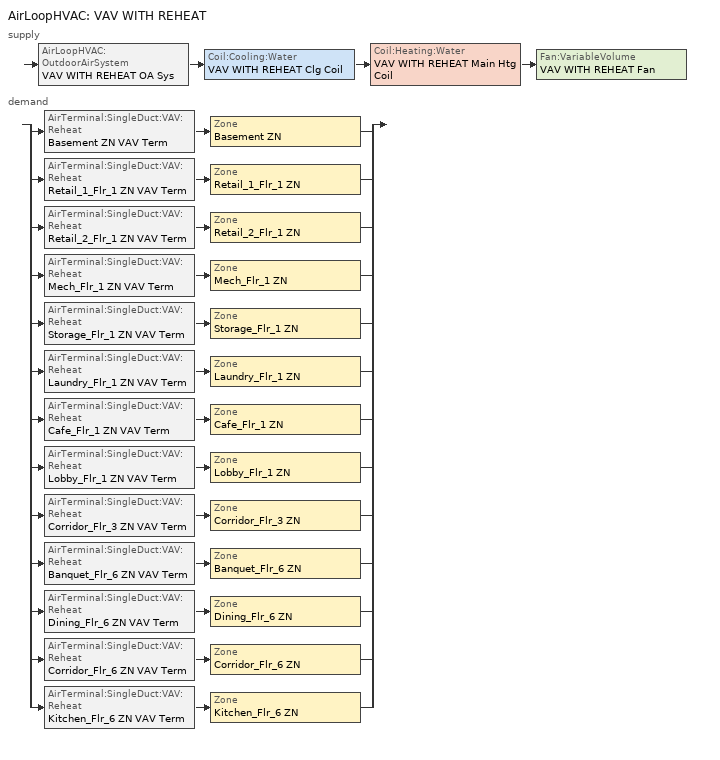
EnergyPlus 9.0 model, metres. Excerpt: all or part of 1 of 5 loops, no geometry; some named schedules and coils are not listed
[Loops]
AirLoopHVAC 'VAV WITH REHEAT'
 supply: AirLoopHVAC:OutdoorAirSystem 'VAV WITH REHEAT OA Sys' > Coil:Cooling:Water 'VAV WITH REHEAT Clg Coil' > Coil:Heating:Water 'VAV WITH REHEAT Main Htg Coil' > Fan:VariableVolume 'VAV WITH REHEAT Fan'
 demand: split
  | AirTerminal:SingleDuct:VAV:Reheat 'Basement ZN VAV Term' > Zone 'Basement ZN'
  | AirTerminal:SingleDuct:VAV:Reheat 'Retail_1_Flr_1 ZN VAV Term' > Zone 'Retail_1_Flr_1 ZN'
  | AirTerminal:SingleDuct:VAV:Reheat 'Retail_2_Flr_1 ZN VAV Term' > Zone 'Retail_2_Flr_1 ZN'
  | AirTerminal:SingleDuct:VAV:Reheat 'Mech_Flr_1 ZN VAV Term' > Zone 'Mech_Flr_1 ZN'
  | AirTerminal:SingleDuct:VAV:Reheat 'Storage_Flr_1 ZN VAV Term' > Zone 'Storage_Flr_1 ZN'
  | AirTerminal:SingleDuct:VAV:Reheat 'Laundry_Flr_1 ZN VAV Term' > Zone 'Laundry_Flr_1 ZN'
  | AirTerminal:SingleDuct:VAV:Reheat 'Cafe_Flr_1 ZN VAV Term' > Zone 'Cafe_Flr_1 ZN'
  | AirTerminal:SingleDuct:VAV:Reheat 'Lobby_Flr_1 ZN VAV Term' > Zone 'Lobby_Flr_1 ZN'
  | AirTerminal:SingleDuct:VAV:Reheat 'Corridor_Flr_3 ZN VAV Term' > Zone 'Corridor_Flr_3 ZN'
  | AirTerminal:SingleDuct:VAV:Reheat 'Banquet_Flr_6 ZN VAV Term' > Zone 'Banquet_Flr_6 ZN'
  | AirTerminal:SingleDuct:VAV:Reheat 'Dining_Flr_6 ZN VAV Term' > Zone 'Dining_Flr_6 ZN'
  | AirTerminal:SingleDuct:VAV:Reheat 'Corridor_Flr_6 ZN VAV Term' > Zone 'Corridor_Flr_6 ZN'
  | AirTerminal:SingleDuct:VAV:Reheat 'Kitchen_Flr_6 ZN VAV Term' > Zone 'Kitchen_Flr_6 ZN'
[ZoneControl:Thermostat] Control Object Type 1=ThermostatSetpoint:DualSetpoint
Name | Zone or ZoneList | Control Type Schedule | Control Name 1
Banquet_Flr_6 ZN Thermostat | Banquet_Flr_6 ZN | Banquet_Flr_6 ZN Thermostat Schedule | LargeHotel Banquet Thermostat 2
Basement ZN Thermostat | Basement ZN | Basement ZN Thermostat Schedule | LargeHotel Basement Thermostat 1
Cafe_Flr_1 ZN Thermostat | Cafe_Flr_1 ZN | Cafe_Flr_1 ZN Thermostat Schedule | LargeHotel Cafe Thermostat 1
Corridor_Flr_3 ZN Thermostat | Corridor_Flr_3 ZN | Corridor_Flr_3 ZN Thermostat Schedule | LargeHotel Corridor2 Thermostat 1
Corridor_Flr_6 ZN Thermostat | Corridor_Flr_6 ZN | Corridor_Flr_6 ZN Thermostat Schedule | LargeHotel Corridor Thermostat 1
Dining_Flr_6 ZN Thermostat | Dining_Flr_6 ZN | Dining_Flr_6 ZN Thermostat Schedule | LargeHotel Banquet Thermostat 1
Kitchen_Flr_6 ZN Thermostat | Kitchen_Flr_6 ZN | Kitchen_Flr_6 ZN Thermostat Schedule | LargeHotel Kitchen Thermostat 1
Laundry_Flr_1 ZN Thermostat | Laundry_Flr_1 ZN | Laundry_Flr_1 ZN Thermostat Schedule | LargeHotel Laundry Thermostat 1
Lobby_Flr_1 ZN Thermostat | Lobby_Flr_1 ZN | Lobby_Flr_1 ZN Thermostat Schedule | LargeHotel Lobby Thermostat 1
Mech_Flr_1 ZN Thermostat | Mech_Flr_1 ZN | Mech_Flr_1 ZN Thermostat Schedule | LargeHotel Mechanical Thermostat 1
Retail_1_Flr_1 ZN Thermostat | Retail_1_Flr_1 ZN | Retail_1_Flr_1 ZN Thermostat Schedule | LargeHotel Retail Thermostat 1
Retail_2_Flr_1 ZN Thermostat | Retail_2_Flr_1 ZN | Retail_2_Flr_1 ZN Thermostat Schedule | LargeHotel Retail2 Thermostat 1
Storage_Flr_1 ZN Thermostat | Storage_Flr_1 ZN | Storage_Flr_1 ZN Thermostat Schedule | LargeHotel Storage Thermostat 1
[ThermostatSetpoint:DualSetpoint]
Name | Heating Setpoint Temperature Schedule | Cooling Setpoint Temperature Schedule
LargeHotel Banquet Thermostat 2; LargeHotel Basement Thermostat 1; LargeHotel Cafe Thermostat 1; LargeHotel Banquet Thermostat 1; LargeHotel Laundry Thermostat 1; LargeHotel Lobby Thermostat 1; LargeHotel Mechanical Thermostat 1; LargeHotel Retail Thermostat 1; LargeHotel Retail2 Thermostat 1; LargeHotel Storage Thermostat 1 | LargeHotel HtgSetp | LargeHotel ClgSetp
LargeHotel Corridor2 Thermostat 1; LargeHotel Corridor Thermostat 1 | LargeHotel Corridor HtgSetp | LargeHotel Corridor ClgSetp
LargeHotel Kitchen Thermostat 1 | LargeHotel Kitchen HtgSetp | LargeHotel Kitchen ClgSetp
[AirTerminal:SingleDuct:VAV:Reheat] Availability Schedule=Always On Discrete; Maximum Air Flow Rate {m3/s}=Autosize; Zone Minimum Air Flow Input Method=Constant; Constant Minimum Air Flow Fraction=0.3; Fixed Minimum Air Flow Rate {m3/s}=0; Maximum Hot Water or Steam Flow Rate {m3/s}=Autosize; Minimum Hot Water or Steam Flow Rate {m3/s}=0; Convergence Tolerance=0.001; Damper Heating Action=Normal; Maximum Flow per Zone Floor Area During Reheat {m3/s-m2}=0; Maximum Flow Fraction During Reheat=0.5; Maximum Reheat Air Temperature {C}=40
Name | Reheat Coil
Banquet_Flr_6 ZN VAV Term | Banquet_Flr_6 ZN Rht Coil
Basement ZN VAV Term | Basement ZN Rht Coil
Cafe_Flr_1 ZN VAV Term | Cafe_Flr_1 ZN Rht Coil
Corridor_Flr_3 ZN VAV Term | Corridor_Flr_3 ZN Rht Coil
Corridor_Flr_6 ZN VAV Term | Corridor_Flr_6 ZN Rht Coil
Dining_Flr_6 ZN VAV Term | Dining_Flr_6 ZN Rht Coil
Kitchen_Flr_6 ZN VAV Term | Kitchen_Flr_6 ZN Rht Coil
Laundry_Flr_1 ZN VAV Term | Laundry_Flr_1 ZN Rht Coil
Lobby_Flr_1 ZN VAV Term | Lobby_Flr_1 ZN Rht Coil
Mech_Flr_1 ZN VAV Term | Mech_Flr_1 ZN Rht Coil
Retail_1_Flr_1 ZN VAV Term | Retail_1_Flr_1 ZN Rht Coil
Retail_2_Flr_1 ZN VAV Term | Retail_2_Flr_1 ZN Rht Coil
Storage_Flr_1 ZN VAV Term | Storage_Flr_1 ZN Rht Coil
[Coil:Heating:Water]
VAV WITH REHEAT Main Htg Coil: Availability Schedule=Always On Discrete; U-Factor Times Area Value {W/K}=Autosize; Maximum Water Flow Rate {m3/s}=Autosize; Performance Input Method=UFactorTimesAreaAndDesignWaterFlowRate; Rated Capacity {W}=Autosize; Rated Inlet Water Temperature {C}=82.2222; Rated Inlet Air Temperature {C}=16.6667; Rated Outlet Water Temperature {C}=71.1111; Rated Outlet Air Temperature {C}=40; Rated Ratio for Air and Water Convection=0.5
[Fan:ZoneExhaust] Fan Total Efficiency=0.0660786; Pressure Rise {Pa}=124.544; System Availability Manager Coupling Mode=Decoupled
Name | Availability Schedule | Maximum Flow Rate {m3/s} | Balanced Exhaust Fraction Schedule
Banquet_Flr_6 Exhaust Fan; Dining_Flr_6 Exhaust Fan | Always On | 0.943895
Kitchen_Flr_6 Exhaust Fan | HotelLarge Kitchen_Exhaust_SCH | 0.04448 | HotelLarge Kitchen Exhaust Fan Balanced Exhaust Fraction Schedule
Laundry_Flr_1 Exhaust Fan | Always On | 0.235974
[Zone equipment]
Banquet_Flr_6 ZN: Banquet_Flr_6 ZN VAV Term, Banquet_Flr_6 Exhaust Fan
Basement ZN: Basement ZN VAV Term
Cafe_Flr_1 ZN: Cafe_Flr_1 ZN VAV Term
Corridor_Flr_3 ZN: Corridor_Flr_3 ZN VAV Term
Corridor_Flr_6 ZN: Corridor_Flr_6 ZN VAV Term
Dining_Flr_6 ZN: Dining_Flr_6 ZN VAV Term, Dining_Flr_6 Exhaust Fan
Kitchen_Flr_6 ZN: Kitchen_Flr_6 ZN VAV Term, Kitchen_Flr_6 Exhaust Fan
Laundry_Flr_1 ZN: Laundry_Flr_1 ZN VAV Term, Laundry_Flr_1 Exhaust Fan
Lobby_Flr_1 ZN: Lobby_Flr_1 ZN VAV Term
Mech_Flr_1 ZN: Mech_Flr_1 ZN VAV Term
Retail_1_Flr_1 ZN: Retail_1_Flr_1 ZN VAV Term
Retail_2_Flr_1 ZN: Retail_2_Flr_1 ZN VAV Term
Storage_Flr_1 ZN: Storage_Flr_1 ZN VAV Term
[Sizing:Zone] Zone Cooling Design Supply Air Temperature Input Method=SupplyAirTemperature; Zone Cooling Design Supply Air Temperature {C}=12.8; Zone Cooling Design Supply Air Temperature Difference {deltaC}=11.11; Zone Heating Design Supply Air Temperature Input Method=SupplyAirTemperature; Zone Heating Design Supply Air Temperature {C}=40; Zone Heating Design Supply Air Temperature Difference {deltaC}=11.11; Zone Cooling Design Supply Air Humidity Ratio {kgWater/kgDryAir}=0.0085; Zone Heating Design Supply Air Humidity Ratio {kgWater/kgDryAir}=0.008; Cooling Design Air Flow Method=DesignDayWithLimit; Cooling Design Air Flow Rate {m3/s}=0; Cooling Minimum Air Flow per Zone Floor Area {m3/s-m2}=0.000762; Heating Design Air Flow Method=DesignDay; Heating Design Air Flow Rate {m3/s}=0; Heating Maximum Air Flow per Zone Floor Area {m3/s-m2}=0.002032; Heating Maximum Air Flow {m3/s}=0.141576; Heating Maximum Air Flow Fraction=0.3; Account for Dedicated Outdoor Air System=No
Name | Design Specification Outdoor Air Object | Cooling Minimum Air Flow {m3/s} | Cooling Minimum Air Flow Fraction | Design Specification Zone Air Distribution Object
Banquet_Flr_6 ZN | LargeHotel Banquet Ventilation (18.1894216003 ft3/min-person | 0 | 0 | Banquet_Flr_6 ZN Design Spec Zone Air Dist
Basement ZN | LargeHotel Basement Ventilation (18.1894216003 ft3/min-person | 0 | 0 | Basement ZN Design Spec Zone Air Dist
Cafe_Flr_1 ZN | LargeHotel Cafe Ventilation (18.1894216003 ft3/min-person | 0 | 0 | Cafe_Flr_1 ZN Design Spec Zone Air Dist
Corridor_Flr_3 ZN | LargeHotel Corridor2 Ventilation (18.1894216003 ft3/min-person | 0 | 0 | Corridor_Flr_3 ZN Design Spec Zone Air Dist
Corridor_Flr_6 ZN | LargeHotel Corridor Ventilation (18.1894216003 ft3/min-person | 0 | 0 | Corridor_Flr_6 ZN Design Spec Zone Air Dist
Dining_Flr_6 ZN | LargeHotel Banquet Ventilation (18.1894216003 ft3/min-person | 0 | 0 | Dining_Flr_6 ZN Design Spec Zone Air Dist
Kitchen_Flr_6 ZN | LargeHotel Kitchen Ventilation (18.1894216003 ft3/min-person | 0 | 0.7 | Kitchen_Flr_6 ZN Design Spec Zone Air Dist
Laundry_Flr_1 ZN | LargeHotel Laundry Ventilation (18.1894216003 ft3/min-person | 0.235679 | 0 | Laundry_Flr_1 ZN Design Spec Zone Air Dist
Lobby_Flr_1 ZN | LargeHotel Lobby Ventilation (18.1894216003 ft3/min-person | 0 | 0 | Lobby_Flr_1 ZN Design Spec Zone Air Dist
Mech_Flr_1 ZN | LargeHotel Mechanical Ventilation (18.1894216003 ft3/min-person | 0 | 0 | Mech_Flr_1 ZN Design Spec Zone Air Dist
Retail_1_Flr_1 ZN | LargeHotel Retail Ventilation (18.1894216003 ft3/min-person | 0 | 0 | Retail_1_Flr_1 ZN Design Spec Zone Air Dist
Retail_2_Flr_1 ZN | LargeHotel Retail2 Ventilation (18.1894216003 ft3/min-person | 0 | 0 | Retail_2_Flr_1 ZN Design Spec Zone Air Dist
Storage_Flr_1 ZN | LargeHotel Storage Ventilation (18.1894216003 ft3/min-person | 0 | 0 | Storage_Flr_1 ZN Design Spec Zone Air Dist
[DesignSpecification:ZoneAirDistribution] Zone Air Distribution Effectiveness in Cooling Mode=1; Zone Air Distribution Effectiveness in Heating Mode=1
Banquet_Flr_6 ZN Design Spec Zone Air Dist; Basement ZN Design Spec Zone Air Dist; Cafe_Flr_1 ZN Design Spec Zone Air Dist; Corridor_Flr_3 ZN Design Spec Zone Air Dist; Corridor_Flr_6 ZN Design Spec Zone Air Dist; Dining_Flr_6 ZN Design Spec Zone Air Dist; Kitchen_Flr_6 ZN Design Spec Zone Air Dist; Laundry_Flr_1 ZN Design Spec Zone Air Dist; Lobby_Flr_1 ZN Design Spec Zone Air Dist; Mech_Flr_1 ZN Design Spec Zone Air Dist; Retail_1_Flr_1 ZN Design Spec Zone Air Dist; Retail_2_Flr_1 ZN Design Spec Zone Air Dist; Storage_Flr_1 ZN Design Spec Zone Air Dist
[Controller:MechanicalVentilation]
VAV WITH REHEAT Vent Controller: Availability Schedule=HotelLarge HVACOperationSchd; Demand Controlled Ventilation=No; System Outdoor Air Method=ZoneSum; Zone Name 1=Banquet_Flr_6 ZN; Design Specification Outdoor Air Object Name 1=LargeHotel Banquet Ventilation (18.1894216003 ft3/min-person; Design Specification Zone Air Distribution Object Name 1=Banquet_Flr_6 ZN Design Spec Zone Air Dist; Zone Name 2=Basement ZN; Design Specification Outdoor Air Object Name 2=LargeHotel Basement Ventilation (18.1894216003 ft3/min-person; Design Specification Zone Air Distribution Object Name 2=Basement ZN Design Spec Zone Air Dist; Zone Name 3=Cafe_Flr_1 ZN; Design Specification Outdoor Air Object Name 3=LargeHotel Cafe Ventilation (18.1894216003 ft3/min-person; Design Specification Zone Air Distribution Object Name 3=Cafe_Flr_1 ZN Design Spec Zone Air Dist; Zone Name 4=Corridor_Flr_3 ZN; Design Specification Outdoor Air Object Name 4=LargeHotel Corridor2 Ventilation (18.1894216003 ft3/min-person; Design Specification Zone Air Distribution Object Name 4=Corridor_Flr_3 ZN Design Spec Zone Air Dist; Zone Name 5=Corridor_Flr_6 ZN; Design Specification Outdoor Air Object Name 5=LargeHotel Corridor Ventilation (18.1894216003 ft3/min-person; Design Specification Zone Air Distribution Object Name 5=Corridor_Flr_6 ZN Design Spec Zone Air Dist; Zone Name 6=Dining_Flr_6 ZN; Design Specification Outdoor Air Object Name 6=LargeHotel Banquet Ventilation (18.1894216003 ft3/min-person; Design Specification Zone Air Distribution Object Name 6=Dining_Flr_6 ZN Design Spec Zone Air Dist; Zone Name 7=Kitchen_Flr_6 ZN; Design Specification Outdoor Air Object Name 7=LargeHotel Kitchen Ventilation (18.1894216003 ft3/min-person; Design Specification Zone Air Distribution Object Name 7=Kitchen_Flr_6 ZN Design Spec Zone Air Dist; Zone Name 8=Laundry_Flr_1 ZN; Design Specification Outdoor Air Object Name 8=LargeHotel Laundry Ventilation (18.1894216003 ft3/min-person; Design Specification Zone Air Distribution Object Name 8=Laundry_Flr_1 ZN Design Spec Zone Air Dist; Zone Name 9=Lobby_Flr_1 ZN; Design Specification Outdoor Air Object Name 9=LargeHotel Lobby Ventilation (18.1894216003 ft3/min-person; Design Specification Zone Air Distribution Object Name 9=Lobby_Flr_1 ZN Design Spec Zone Air Dist; Zone Name 10=Mech_Flr_1 ZN; Design Specification Outdoor Air Object Name 10=LargeHotel Mechanical Ventilation (18.1894216003 ft3/min-person; Design Specification Zone Air Distribution Object Name 10=Mech_Flr_1 ZN Design Spec Zone Air Dist; Zone Name 11=Retail_1_Flr_1 ZN; Design Specification Outdoor Air Object Name 11=LargeHotel Retail Ventilation (18.1894216003 ft3/min-person; Design Specification Zone Air Distribution Object Name 11=Retail_1_Flr_1 ZN Design Spec Zone Air Dist; Zone Name 12=Retail_2_Flr_1 ZN; Design Specification Outdoor Air Object Name 12=LargeHotel Retail2 Ventilation (18.1894216003 ft3/min-person; Design Specification Zone Air Distribution Object Name 12=Retail_2_Flr_1 ZN Design Spec Zone Air Dist; Zone Name 13=Storage_Flr_1 ZN; Design Specification Outdoor Air Object Name 13=LargeHotel Storage Ventilation (18.1894216003 ft3/min-person; Design Specification Zone Air Distribution Object Name 13=Storage_Flr_1 ZN Design Spec Zone Air Dist
[DesignSpecification:OutdoorAir] Outdoor Air Method=Sum; Outdoor Air Flow per Person {m3/s-person}=0.00858445; Outdoor Air Flow per Zone {m3/s}=0; Outdoor Air Flow Air Changes per Hour {1/hr}=0
Name | Outdoor Air Flow per Zone Floor Area {m3/s-m2}
LargeHotel Banquet Ventilation (18.1894216003 ft3/min-person; LargeHotel Cafe Ventilation (18.1894216003 ft3/min-person; LargeHotel Laundry Ventilation (18.1894216003 ft3/min-person; LargeHotel Lobby Ventilation (18.1894216003 ft3/min-person | 0
LargeHotel Basement Ventilation (18.1894216003 ft3/min-person; LargeHotel Corridor2 Ventilation (18.1894216003 ft3/min-person; LargeHotel Corridor Ventilation (18.1894216003 ft3/min-person; LargeHotel Mechanical Ventilation (18.1894216003 ft3/min-person | 0.000254
LargeHotel Kitchen Ventilation (18.1894216003 ft3/min-person | 0.0023876
LargeHotel Retail Ventilation (18.1894216003 ft3/min-person; LargeHotel Retail2 Ventilation (18.1894216003 ft3/min-person | 0.001524
LargeHotel Storage Ventilation (18.1894216003 ft3/min-person | 0.000762
[Coil:Cooling:Water]
VAV WITH REHEAT Clg Coil: Availability Schedule=Always On Discrete; Design Water Flow Rate {m3/s}=Autosize; Design Air Flow Rate {m3/s}=Autosize; Design Inlet Water Temperature {C}=Autosize; Design Inlet Air Temperature {C}=Autosize; Design Outlet Air Temperature {C}=Autosize; Design Inlet Air Humidity Ratio {kgWater/kgDryAir}=Autosize; Design Outlet Air Humidity Ratio {kgWater/kgDryAir}=Autosize; Type of Analysis=SimpleAnalysis; Heat Exchanger Configuration=CrossFlow
[AirLoopHVAC]
VAV WITH REHEAT: Design Supply Air Flow Rate {m3/s}=AutoSize
[Sizing:System]
VAV WITH REHEAT: Type of Load to Size On=Sensible; Design Outdoor Air Flow Rate {m3/s}=Autosize; Central Heating Maximum System Air Flow Ratio=0.3; Preheat Design Temperature {C}=7; Preheat Design Humidity Ratio {kgWater/kgDryAir}=0.008; Precool Design Temperature {C}=12.8; Precool Design Humidity Ratio {kgWater/kgDryAir}=0.008; Central Cooling Design Supply Air Temperature {C}=12.8; Central Heating Design Supply Air Temperature {C}=16.6667; Type of Zone Sum to Use=Coincident; 100% Outdoor Air in Cooling=No; 100% Outdoor Air in Heating=No; Central Cooling Design Supply Air Humidity Ratio {kgWater/kgDryAir}=0.0085; Central Heating Design Supply Air Humidity Ratio {kgWater/kgDryAir}=0.008; Cooling Supply Air Flow Rate Method=DesignDay; Cooling Supply Air Flow Rate {m3/s}=0; Cooling Supply Air Flow Rate Per Floor Area {m3/s-m2}=0.00996765; Cooling Fraction of Autosized Cooling Supply Air Flow Rate=1; Cooling Supply Air Flow Rate Per Unit Cooling Capacity {m3/s-W}=3.94755e-05; Heating Supply Air Flow Rate Method=DesignDay; Heating Supply Air Flow Rate {m3/s}=0; Heating Supply Air Flow Rate Per Floor Area {m3/s-m2}=0.00996765; Heating Fraction of Autosized Heating Supply Air Flow Rate=1; Heating Fraction of Autosized Cooling Supply Air Flow Rate=1; Heating Supply Air Flow Rate Per Unit Heating Capacity {m3/s-W}=3.15882e-05; System Outdoor Air Method=ZoneSum; Zone Maximum Outdoor Air Fraction=1; Cooling Design Capacity Method=CoolingDesignCapacity; Cooling Design Capacity {W}=Autosize; Cooling Design Capacity Per Floor Area {W/m2}=234.7; Fraction of Autosized Cooling Design Capacity=1; Heating Design Capacity Method=HeatingDesignCapacity; Heating Design Capacity {W}=Autosize; Heating Design Capacity Per Floor Area {W/m2}=157; Fraction of Autosized Heating Design Capacity=1; Central Cooling Capacity Control Method=OnOff
[Controller:WaterCoil] Control Variable=Temperature; Actuator Variable=Flow; Maximum Actuated Flow {m3/s}=Autosize; Minimum Actuated Flow {m3/s}=0
Name | Action | Controller Convergence Tolerance {deltaC}
VAV WITH REHEAT Clg Coil Controller | Reverse | Autosize
VAV WITH REHEAT Main Htg Coil Controller | Normal | 0.0001
[Controller:OutdoorAir]
VAV WITH REHEAT OA Controller: Minimum Outdoor Air Flow Rate {m3/s}=0; Maximum Outdoor Air Flow Rate {m3/s}=Autosize; Economizer Control Type=DifferentialEnthalpy; Economizer Control Action Type=ModulateFlow; Lockout Type=LockoutWithCompressor; Minimum Limit Type=FixedMinimum; Minimum Outdoor Air Schedule=HotelLarge HVACOperationSchd; Mechanical Ventilation Controller=VAV WITH REHEAT Vent Controller; High Humidity Control=No; Control High Indoor Humidity Based on Outdoor Humidity Ratio=Yes; Heat Recovery Bypass Control Type=BypassWhenOAFlowGreaterThanMinimum
[SetpointManager:MixedAir] Control Variable=Temperature
Node 64 OS Default SPM; Node 59 OS Default SPM; Node 56 OS Default SPM
[Fan:VariableVolume]
VAV WITH REHEAT Fan: Availability Schedule=HotelLarge HVACOperationSchd; Fan Total Efficiency=0.61425; Pressure Rise {Pa}=1389.92; Maximum Flow Rate {m3/s}=AutoSize; Fan Power Minimum Flow Rate Input Method=Fraction; Fan Power Minimum Flow Fraction=0.7; Fan Power Minimum Air Flow Rate {m3/s}=0; Motor Efficiency=0.945; Motor In Airstream Fraction=1; Fan Power Coefficient 1=0.1631; Fan Power Coefficient 2=1.5901; Fan Power Coefficient 3=-0.8817; Fan Power Coefficient 4=0.1281; Fan Power Coefficient 5=0
[SetpointManager:Scheduled]
13 Zone VAV supply air setpoint manager: Control Variable=Temperature; Schedule=Supply Air Temp - 55.04F
[Refrigeration:System] Minimum Condensing Temperature {C}=21; Refrigeration System Working Fluid Type=R404a; Suction Temperature Control Type=ConstantSuctionTemperature; Sum UA Suction Piping {W/K}=0; Suction Piping Zone=Kitchen_Flr_6 ZN; Number of Compressor Stages=1; Intercooler Type=None; Shell-and-Coil Intercooler Effectiveness=0.8
Name | Refrigerated Case or Walkin or CaseAndWalkInList | Refrigeration Condenser | Compressor or CompressorList
Refrigeration System 1 | Refrigeration System 1 Case and Walkin List | Refrigeration Condenser Air Cooled 1 | Refrigeration System 1 Compressor List
Refrigeration System 2 | Refrigeration System 2 Case and Walkin List | Refrigeration Condenser Air Cooled 2 | Refrigeration System 2 Compressor List
[Refrigeration:CaseAndWalkInList]
Name | Case or WalkIn Name 1
Refrigeration System 1 Case and Walkin List | Kitchen_Flr_6 ZN Walkin Freezer
Refrigeration System 2 Case and Walkin List | Kitchen_Flr_6 ZN Display Case
[Refrigeration:Case] Availability Schedule=Always On Discrete; Zone=Kitchen_Flr_6 ZN; Rated Ambient Temperature {C}=23.8889; Rated Ambient Relative Humidity {percent}=55; Latent Case Credit Curve Type=CaseTemperatureMethod; Fraction of Lighting Energy to Case=1; Case Anti-Sweat Heater Power per Unit Length {W/m}=0; Minimum Anti-Sweat Heater Power per Unit Length {W/m}=0; Anti-Sweat Heater Control Type=None; Humidity at Zero Anti-Sweat Heater Energy {percent}=0; Case Height {m}=0; Defrost Energy Correction Curve Type=None; Average Refrigerant Charge Inventory {kg/m}=0
Name | Rated Total Cooling Capacity per Unit Length {W/m} | Rated Latent Heat Ratio | Rated Runtime Fraction | Case Length {m} | Case Operating Temperature {C} | Latent Case Credit Curve | Standard Case Fan Power per Unit Length {W/m} | Operating Case Fan Power per Unit Length {W/m} | Standard Case Lighting Power per Unit Length {W/m} | Fraction of Anti-Sweat Heater Energy to Case | Case Defrost Power per Unit Length {W/m} | Case Defrost Type | Case Defrost Schedule | Case Defrost Drip-Down Schedule | Under Case HVAC Return Air Fraction | Refrigerated Case Restocking Schedule | Case Credit Fraction Schedule
Kitchen_Flr_6 ZN Walkin Freezer | 367 | 0.1 | 0.4 | 7.32 | -23 | Single Shelf Horizontal Latent Energy Multiplier_Pre2004 | 34 | 34 | 16.4 | 0 | 273 | Electric | Refrigeration Defrost Schedule | Refrigeration Defrost DripDown Schedule | 0 | HotelLarge Kitchen_Flr_6_Case:1_WALKINFREEZER_WalkInStockingSched | Refrigeration Case Credit Schedule
Kitchen_Flr_6 ZN Display Case | 734 | 0.08 | 0.85 | 3.66 | 2 | Multi Shelf Vertical Latent Energy Multiplier | 55 | 55 | 33 | 0.2 | 0 | OffCycle | Refrigeration Defrost Schedule 1 |  | 0.05 | HotelLarge Kitchen_Flr_6_Case:2_SELFCONTAINEDDISPLAYCASE_CaseStockingSched
[Refrigeration:Condenser:AirCooled] Rated Subcooling Temperature Difference {deltaC}=0; Condenser Fan Speed Control Type=VariableSpeed; Condenser Refrigerant Operating Charge Inventory {kg}=0; Condensate Receiver Refrigerant Inventory {kg}=0; Condensate Piping Refrigerant Inventory {kg}=0
Name | Rated Effective Total Heat Rejection Rate Curve | Rated Fan Power {W}
Refrigeration Condenser Air Cooled 1 | Refrigeration Condenser Air Cooled HR Curve | 350
Refrigeration Condenser Air Cooled 2 | Refrigeration Condenser Air Cooled HR Curve 1 | 750
[Refrigeration:CompressorList]
Name | Refrigeration Compressor Name 1
Refrigeration System 1 Compressor List | Refrigeration Compressor 1
Refrigeration System 2 Compressor List | Refrigeration Compressor 2
[Schedule:Compact]
Banquet_Flr_6 ZN Thermostat Schedule; Basement ZN Thermostat Schedule; Cafe_Flr_1 ZN Thermostat Schedule; Corridor_Flr_3 ZN Thermostat Schedule; Corridor_Flr_6 ZN Thermostat Schedule; Dining_Flr_6 ZN Thermostat Schedule; Kitchen_Flr_6 ZN Thermostat Schedule; Laundry_Flr_1 ZN Thermostat Schedule; Lobby_Flr_1 ZN Thermostat Schedule; Mech_Flr_1 ZN Thermostat Schedule; Retail_1_Flr_1 ZN Thermostat Schedule; Retail_2_Flr_1 ZN Thermostat Schedule; Storage_Flr_1 ZN Thermostat Schedule: Through: 12/31, For: AllDays, Until: 24:00, 4
[Schedule:Year]
LargeHotel HtgSetp: LargeHotel HtgSetp Week Rule - Jan1-Dec31, 1, 1, 12, 31
LargeHotel ClgSetp: LargeHotel ClgSetp Week Rule - Jan1-Dec31, 1, 1, 12, 31
Always On: Always On Week Rule - Jan1-Dec31, 1, 1, 12, 31
HotelLarge HVACOperationSchd: HotelLarge HVACOperationSchd Week Rule - Jan1-Dec31, 1, 1, 12, 31
LargeHotel Corridor HtgSetp: LargeHotel Corridor HtgSetp Week Rule - Jan1-Dec31, 1, 1, 12, 31
LargeHotel Corridor ClgSetp: LargeHotel Corridor ClgSetp Week Rule - Jan1-Dec31, 1, 1, 12, 31
HotelLarge Kitchen_Exhaust_SCH: HotelLarge Kitchen_Exhaust_SCH Week Rule - Jan1-Dec31, 1, 1, 12, 31
HotelLarge Kitchen Exhaust Fan Balanced Exhaust Fraction Schedule: HotelLarge Kitchen Exhaust Fan Balanced Exhaust Fraction Schedule Week Rule - Jan1-Dec31, 1, 1, 12, 31
HotelLarge Kitchen_Flr_6_Case:1_WALKINFREEZER_WalkInStockingSched: HotelLarge Kitchen_Flr_6_Case:1_WALKINFREEZER_WalkInStockingSched Week Rule - Jan1-Dec31, 1, 1, 12, 31
HotelLarge Kitchen_Flr_6_Case:2_SELFCONTAINEDDISPLAYCASE_CaseStockingSched: HotelLarge Kitchen_Flr_6_Case:2_SELFCONTAINEDDISPLAYCASE_CaseStockingSched Week Rule - Jan1-Dec31, 1, 1, 12, 31
Refrigeration Case Credit Schedule: Refrigeration Case Credit Schedule Week Rule - Jan1-Dec31, 1, 1, 12, 31
Refrigeration Defrost DripDown Schedule: Refrigeration Defrost DripDown Schedule Week Rule - Jan1-Dec31, 1, 1, 12, 31
Refrigeration Defrost Schedule: Refrigeration Defrost Schedule Week Rule - Jan1-Dec31, 1, 1, 12, 31
Refrigeration Defrost Schedule 1: Refrigeration Defrost Schedule 1 Week Rule - Jan1-Dec31, 1, 1, 12, 31
Supply Air Temp - 55.04F: Supply Air Temp - 55.04F Week Rule - Jan1-Dec31, 1, 1, 12, 31
[Schedule:Constant]
Always On Discrete: Hourly Value=1
[Curve:Cubic] Minimum Value of x {BasedOnField A2}=-35; Maximum Value of x {BasedOnField A2}=20
Name | Coefficient1 Constant | Coefficient2 x | Coefficient3 x**2 | Coefficient4 x**3
Multi Shelf Vertical Latent Energy Multiplier | 0.0265263 | 0.00107803 | -6.02558e-05 | 1.23732e-06
Single Shelf Horizontal Latent Energy Multiplier_Pre2004 | 0.020376 | 0.00024378 | 1.14e-05 | 1.811e-07
[Curve:Linear] Coefficient1 Constant=0; Coefficient2 x=22000; Minimum Value of x {BasedOnField A2}=5; Maximum Value of x {BasedOnField A2}=22.2
Refrigeration Condenser Air Cooled HR Curve; Refrigeration Condenser Air Cooled HR Curve 1
